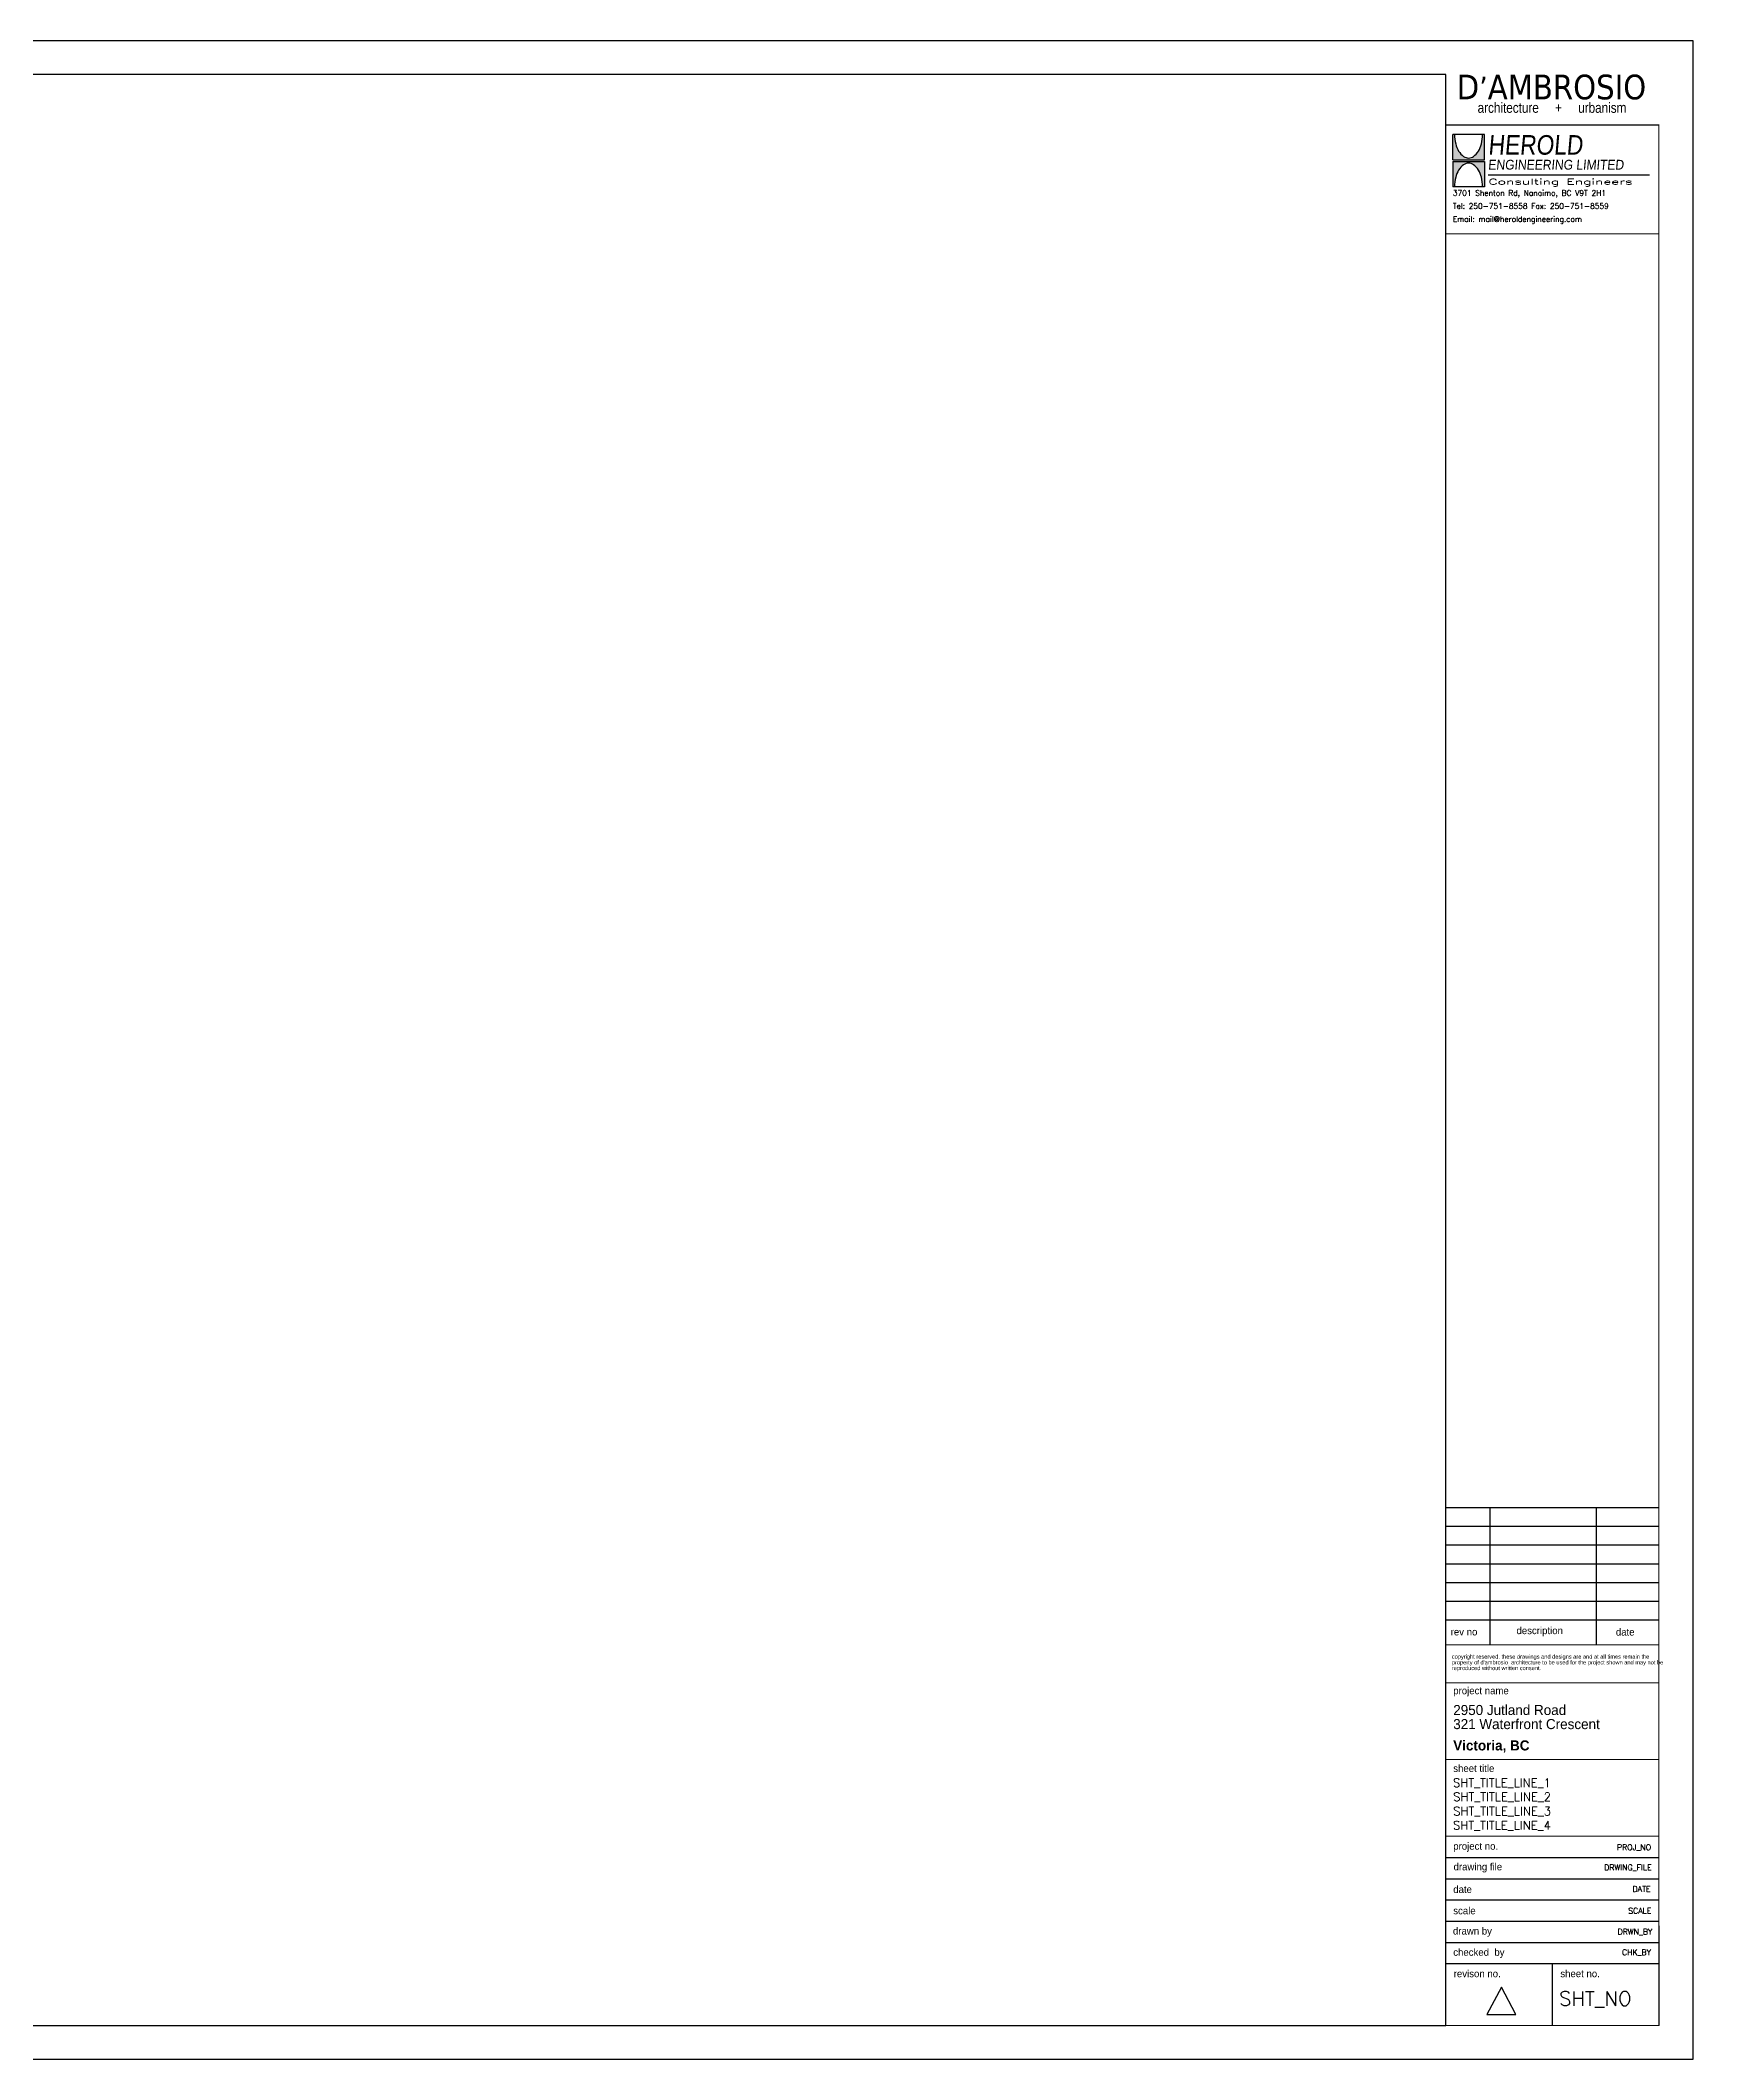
# Model space of a CAD drawing. Extents: x 0 to 1173, y 0 to 717.
# Drawn here: x 586 to 1173, y 0 to 711 of the extents above; entities that cross this region are included whole.
import ezdxf
from ezdxf.enums import TextEntityAlignment as Align

# ---------------------------------------------------------------- set-up
doc = ezdxf.new("R2010")
doc.units = 0
doc.header["$LTSCALE"] = 10
doc.header["$PDMODE"] = 1
doc.header["$PDSIZE"] = -2
for name, color, linetype in [('BDR-18', 1, 'Continuous'), ('BDR-25', 4, 'Continuous'), ('BDR-35', 2, 'Continuous'), ('BDR-50', 5, 'Continuous'), ('~-L18', 1, 'Continuous'), ('~-TXT15', 1, 'Continuous'), ('~-TXT20', 4, 'Continuous'), ('~-TXT30', 2, 'Continuous'), ('~-TXT40', 3, 'Continuous'), ('~-TXT50', 5, 'Continuous')]:
    doc.layers.add(name, color=color, linetype=linetype)
doc.layers.add('None', color=7, linetype='Continuous', lineweight=5)
doc.layers.add('text', color=7, linetype='Continuous', lineweight=30)
doc.styles.add('HEL20', font='ROMANS.shx', dxfattribs={"height": 2})
doc.styles.add('HEL30', font='ROMANS.shx', dxfattribs={"height": 3})
doc.styles.add('HEL40', font='ROMANS.shx', dxfattribs={"height": 4})
doc.styles.add('Helvetica', font='helr45w.ttf')
doc.styles.add('Helvetica Neue Light', font='')
doc.styles.add('LOGO-HEL', font='ERASBD.TTF')
doc.styles.add('LOGO2-HEL', font='ROMANS.shx')
doc.styles.get('Helvetica Neue Light').set_extended_font_data('Helvetica Neue Light')

msp = doc.modelspace()

# ---------------------------------------------------------------- hatches: boundary and pattern name
at = {"layer": 'BDR-18'}
for points in [[(1085.93, 672.2, -0.074062), (1084.89, 674.74, -0.060657), (1084.49, 678.05), (1083.87, 678.05), (1083.87, 669.16), (1094.98, 669.16), (1094.98, 678.05), (1094.37, 678.05, -0.060657), (1093.96, 674.74, -0.074062), (1092.92, 672.2, -0.106906), (1091.16, 670.32, -0.152862), (1089.43, 669.78, -0.152862), (1087.69, 670.32, -0.106906)], [(1092.92, 665.52, -0.074062), (1093.96, 662.98, -0.060657), (1094.37, 659.66), (1094.98, 659.66), (1094.98, 668.55), (1083.87, 668.55), (1083.87, 659.66), (1084.49, 659.66, -0.060657), (1084.89, 662.98, -0.074062), (1085.93, 665.52, -0.106906), (1087.69, 667.4, -0.152862), (1089.43, 667.94, -0.152862), (1091.16, 667.4, -0.106906)]]:
    msp.add_hatch(color=253, dxfattribs=at).paths.add_polyline_path(points)

# ---------------------------------------------------------------- linework, layer by layer
at = {"layer": 'BDR-18', "ltscale": 8}
for p, q in [((1083.87, 669.16), (1083.87, 678.05)), ((1094.98, 678.05), (1083.87, 678.05)), ((1094.98, 669.16), (1094.98, 678.05)), ((1083.87, 669.16), (1094.98, 669.16)), ((1083.87, 668.55), (1094.98, 668.55)), ((1083.87, 668.55), (1083.87, 659.66)), ((1094.98, 668.55), (1094.98, 659.66)), ((1094.98, 659.66), (1083.87, 659.66))]:
    msp.add_line(p, q, dxfattribs=at)
for centre, radius, start, end in [((1098.31, 678.05), 13.82, 180, 193.88456), ((1080.54, 678.05), 13.82, 346.11544, 360), ((1093.92, 676.97), 9.31, 193.88456, 210.82736), ((1091.16, 675.32), 6.09, 210.82736, 235.23565), ((1089.43, 672.82), 3.05, 235.23565, 270), ((1089.43, 672.82), 3.05, 270, 304.76435), ((1087.69, 675.32), 6.09, 304.76435, 329.17264), ((1084.93, 676.97), 9.31, 329.17264, 346.11544), ((1098.31, 659.66), 13.82, 166.11544, 180), ((1093.92, 660.75), 9.31, 149.17264, 166.11544), ((1091.16, 662.4), 6.09, 124.76435, 149.17264), ((1089.43, 664.9), 3.05, 90, 124.76435), ((1089.43, 664.9), 3.05, 55.23565, 90), ((1087.69, 662.4), 6.09, 30.82736, 55.23565), ((1084.93, 660.75), 9.31, 13.88456, 30.82736), ((1080.54, 659.66), 13.82, 0, 13.88456)]:
    msp.add_arc(centre, radius, start, end, dxfattribs=at)
at = {"layer": 'BDR-25'}
for p, q in [((1096.3, 663.88), (1153.12, 663.88)), ((1156.4, 194.34), (1081.4, 194.34)), ((1096.86, 194.34), (1096.86, 154.87)), ((1134.4, 194.34), (1134.4, 154.87)), ((1156.4, 187.76), (1081.4, 187.76)), ((1156.4, 181.18), (1081.4, 181.18)), ((1081.4, 174.6), (1156.4, 174.6)), ((1081.4, 168.02), (1156.4, 168.02)), ((1081.4, 161.45), (1156.4, 161.45)), ((1081.4, 154.87), (1156.4, 154.87)), ((1096.86, 154.87), (1096.86, 146.09)), ((1134.4, 154.87), (1134.4, 146.09)), ((1081.4, 71.19), (1156.4, 71.19)), ((1081.4, 63.69), (1156.4, 63.69)), ((1156.4, 56.19), (1081.4, 56.19)), ((1156.4, 48.69), (1081.4, 48.69)), ((1156.4, 41.19), (1081.4, 41.19)), ((1156.4, 33.69), (1081.4, 33.69)), ((1118.9, 33.69), (1118.9, 12))]:
    msp.add_line(p, q, dxfattribs=at)
at = {"layer": 'BDR-25', "color": 5, "lineweight": 9, "const_width": 0.4}
msp.add_lwpolyline([(1081.4, 643.09), (1156.4, 643.09)], dxfattribs=at)
at = {"layer": 'BDR-25', "flags": 128}
msp.add_lwpolyline([(1095.89, 15.93), (1106.09, 15.93), (1100.99, 25.53)], close=True, dxfattribs=at)
at = {"layer": 'BDR-50', "color": 5, "lineweight": 9}
for p, q in [((1081.4, 146.09), (1156.4, 146.09)), ((1081.4, 132.69), (1156.4, 132.69)), ((1081.4, 105.69), (1156.4, 105.69)), ((1081.4, 78.69), (1156.4, 78.69))]:
    msp.add_line(p, q, dxfattribs=at)
at = {"layer": 'BDR-50', "color": 5, "lineweight": 9, "const_width": 0.4}
msp.add_lwpolyline([(1156.4, 681.39), (1081.4, 681.39), (1081.4, 12), (1156.4, 12)], close=True, dxfattribs=at)
at = {"layer": 'Defpoints'}
msp.add_lwpolyline([(1081.4, 699.2), (35.29, 699.2), (35.29, 12), (1081.4, 12)], close=True, dxfattribs=at)
at = {"layer": 'None', "color": 7, "linetype": 'Continuous', "lineweight": 5}
msp.add_point((1172.9, 5.49), dxfattribs=at)
at = {"layer": 'text'}
for p, q in [((1156.4, 47.07), (1156.4, 11.99)), ((1121.4, 33.69), (1086.4, 33.69))]:
    msp.add_line(p, q, dxfattribs=at)
for p in [(1089.13, 191.12), (1115.63, 191.2), (1144.65, 191.05), (1089.13, 184.54), (1089.13, 177.96), (1115.63, 184.62), (1115.63, 178.04), (1144.65, 184.47), (1144.65, 177.89), (1089.13, 171.38), (1115.63, 171.46), (1144.65, 171.31), (1089.13, 164.8), (1115.63, 164.89), (1144.65, 164.74), (1089.13, 158.23), (1115.63, 158.11), (1144.65, 157.96)]:
    msp.add_point(p, dxfattribs=at)
at = {"layer": '~-L18'}
msp.add_lwpolyline([(0, 0), (0, 711.2), (1168.4, 711.2), (1168.4, 0)], close=True, dxfattribs=at)

# ---------------------------------------------------------------- texts
at = {"layer": 'BDR-18', "insert": (1083.87, 652.53), "char_height": 1.9188, "width": 69.0884, "attachment_point": 4, "line_spacing_factor": 1.44, "style": 'LOGO2-HEL'}
msp.add_mtext('3701 Shenton Rd, Nanaimo, BC V9T 2H1 \\PTel: 250-751-8558 Fax: 250-751-8559 \\PEmail: mail@heroldengineering.com', dxfattribs=at)
at = {"layer": 'BDR-35', "ltscale": 8, "style": 'LOGO-HEL', "oblique": 5}
for s, height, width, p in [('HEROLD', 6.882, 0.8688, (1096.26, 670.95)), ('ENGINEERING LIMITED', 3.4409, 0.9261, (1096.26, 665.69))]:
    msp.add_text(s, height=height, dxfattribs=dict(at, width=width)).set_placement(p)
at = {"layer": 'BDR-35', "ltscale": 8, "style": 'LOGO2-HEL', "width": 1.8346}
msp.add_text('Consulting Engineers', height=1.9731, dxfattribs=at).set_placement((1096.41, 660.45))
at = {"layer": '~-TXT15', "insert": (1083.52, 139.7), "char_height": 1.44282, "width": 72.3412, "attachment_point": 4, "line_spacing_factor": 0.839796, "style": 'Helvetica'}
msp.add_mtext("{\\C1;copyright reserved. these drawings and designs are and at all }times remain the property of d'ambrosio  architecture to be used for the project shown and may not be reproduced without written consent.", dxfattribs=at)
at = {"layer": '~-TXT20', "attachment_point": 4, "line_spacing_factor": 0.839796, "style": 'Helvetica'}
for s, insert, char_height in [('{\\C256;rev no}', (1083.12, 150.65), 2.5306), ('{\\C256;description}', (1106.29, 150.74), 2.5306), ('{\\C256;date}', (1141.29, 150.59), 2.5306), ('project name', (1084.02, 129.57), 2.5306), ('{\\C256;project no.}', (1084.02, 74.82), 2.5306), ('{\\C256;drawing file}', (1084.13, 67.55), 2.5306), ('{\\C256;date}', (1084.02, 59.94), 2.5306), ('{\\C256;scale}', (1084.02, 52.44), 2.5306), ('drawn by', (1083.92, 44.94), 2.531), ('checked  by', (1084.02, 37.44), 2.5306), ('{\\C256;revison no.}', (1084.19, 30.27), 2.5306), ('{\\C256;sheet no.}', (1121.73, 30.27), 2.5306)]:
    msp.add_mtext(s, dxfattribs=dict(at, insert=insert, char_height=char_height))
at = {"layer": '~-TXT20', "color": 4, "insert": (1084.02, 102.57), "char_height": 2.5306, "attachment_point": 4, "line_spacing_factor": 0.839796, "style": 'Helvetica'}
msp.add_mtext('{\\C256;sheet title}', dxfattribs=at)
at = {"layer": '~-TXT30', "insert": (1118.8, 706.44), "char_height": 8.0599, "attachment_point": 2, "line_spacing_factor": 1.020931, "style": 'Helvetica Neue Light'}
msp.add_mtext('{\\C7;\\P\\H0.25x;\\P\\fTechnic|b0|i0|c2|p2;\\H1.7866x;\\C256;architecture     +     urbanism}', dxfattribs=at)
at = {"layer": '~-TXT30', "style": 'HEL20'}
for tag, text, p in [('PROJ_NO', 'XXXX-XXX', (1153.69, 73.79)), ('DRWING_FILE', '-', (1153.91, 66.67)), ('DATE', '-', (1153.53, 59.1)), ('SCALE', 'AS SHOWN', (1153.79, 51.41)), ('DRWN_BY', '-', (1154.17, 44.05)), ('CHK_BY', '-', (1153.66, 36.81))]:
    msp.add_attdef(tag, text=text, height=2, dxfattribs=at).set_placement(p, align=Align.RIGHT)
at = {"layer": '~-TXT40', "attachment_point": 1, "line_spacing_factor": 0.839796, "style": 'Helvetica'}
for s, insert, char_height, width in [('{\\fStylus BT|b0|i0|c0|p34;\\C3;2950 Jutland Road\\P321 Waterfront Crescent}', (1084.02, 124.91), 3.5428, 67.6845), ('{\\fStylus BT|b1|i0|c0|p34;\\C3;Victoria, BC}', (1084.02, 112.44), 3.543, 67.8845)]:
    msp.add_mtext(s, dxfattribs=dict(at, insert=insert, char_height=char_height, width=width))
at = {"layer": '~-TXT40', "style": 'HEL30'}
for tag, p in [('SHT_TITLE_LINE_1', (1083.94, 96.01)), ('SHT_TITLE_LINE_2', (1084, 91.07)), ('SHT_TITLE_LINE_3', (1084, 86)), ('SHT_TITLE_LINE_4', (1083.95, 81.04))]:
    msp.add_attdef(tag, p, '', height=3, dxfattribs=at)
at = {"layer": '~-TXT50', "insert": (1118.61, 699.14), "char_height": 8.71, "width": 75.8298, "attachment_point": 2, "line_spacing_factor": 1.020931, "style": 'HEL40'}
msp.add_mtext('{\\fTahoma|b0|i0|c0|p34;D\\H0.9239x;’\\H1.0824x;AMBROSIO}', dxfattribs=at)
at = {"layer": '~-TXT50', "style": 'HEL40'}
msp.add_attdef('SHT_NO', (1121.32, 19), 'SXXX', height=5.04, dxfattribs=at)

doc.saveas('drawing.dxf')
